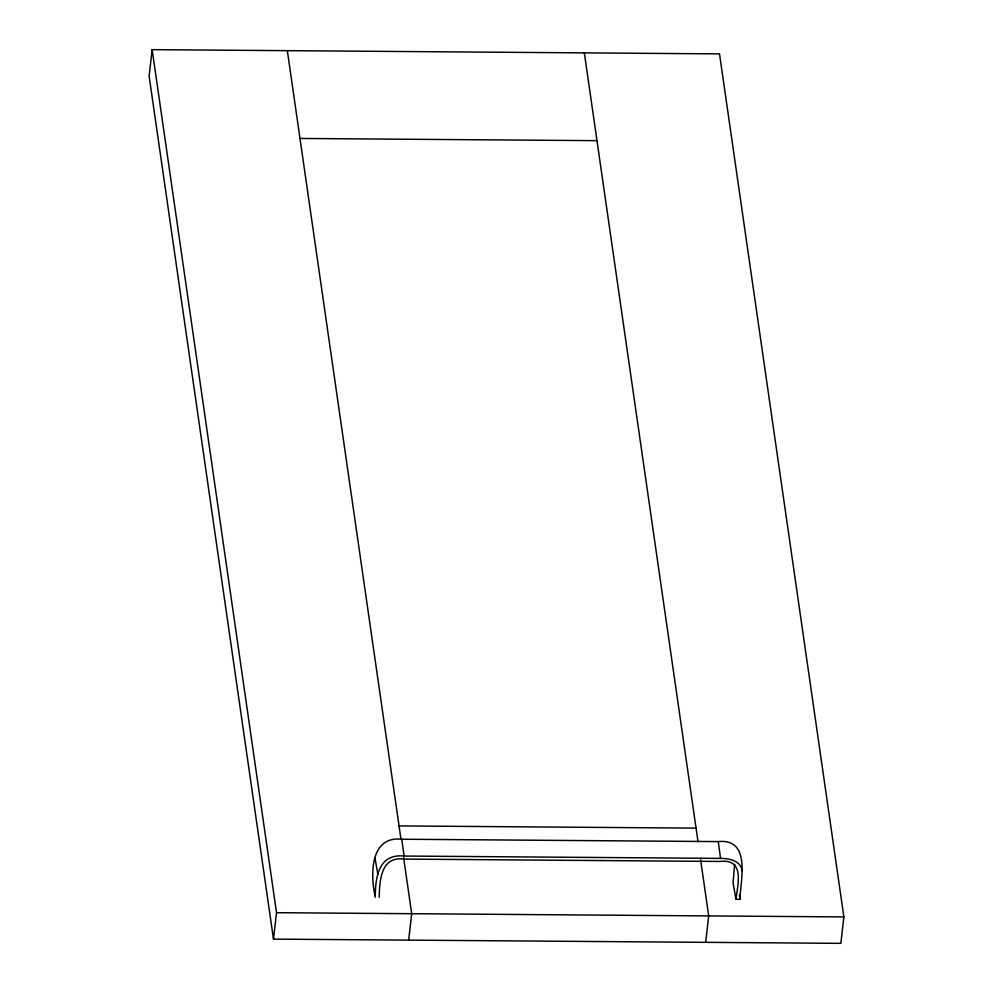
<?xml version="1.0" encoding="UTF-8"?>
<svg xmlns="http://www.w3.org/2000/svg" width="993" height="993" viewBox="0 0 993 993"><rect width="100%" height="100%" fill="white"/><g stroke="black" fill="none" stroke-linecap="round" stroke-linejoin="round"><path stroke-width="1.49" d="M734.646 864.431L733.082 882.876L735.937 899.298L739.884 899.335C740.604 880.083 751.366 838.278 718.262 841.592L401.768 839.234C370.066 835.721 370.389 874.535 375.019 895.835M735.937 899.298C738.01 883.274 744.663 858.56 719.987 861.452L403.965 859.094C380.815 855.941 379.624 880.555 379.202 897.3M152.152 49.65L149.124 76.076L273.485 939.117L840.848 943.35L843.876 916.924L719.515 53.883L152.152 49.65L276.526 912.691L273.485 939.117M375.255 897.262C375.342 877.179 378.519 853.446 404.114 856.04L720.558 858.399C729.197 858.3 740.679 860.732 742.243 870.861M408.669 940.135L411.698 913.697L403.63 857.704M705.663 942.345L708.704 915.918L700.636 859.913M299.985 138.449L596.979 140.658M399.049 825.915L696.056 828.125M276.526 912.691L843.876 916.924M375.006 858.051L377.861 874.498M584.331 52.865L698.017 841.754M287.337 50.655L401.011 839.532M401.768 839.234L404.114 856.04M718.262 841.592L720.558 858.399M739.375 894.854L739.884 899.335"/></g></svg>
